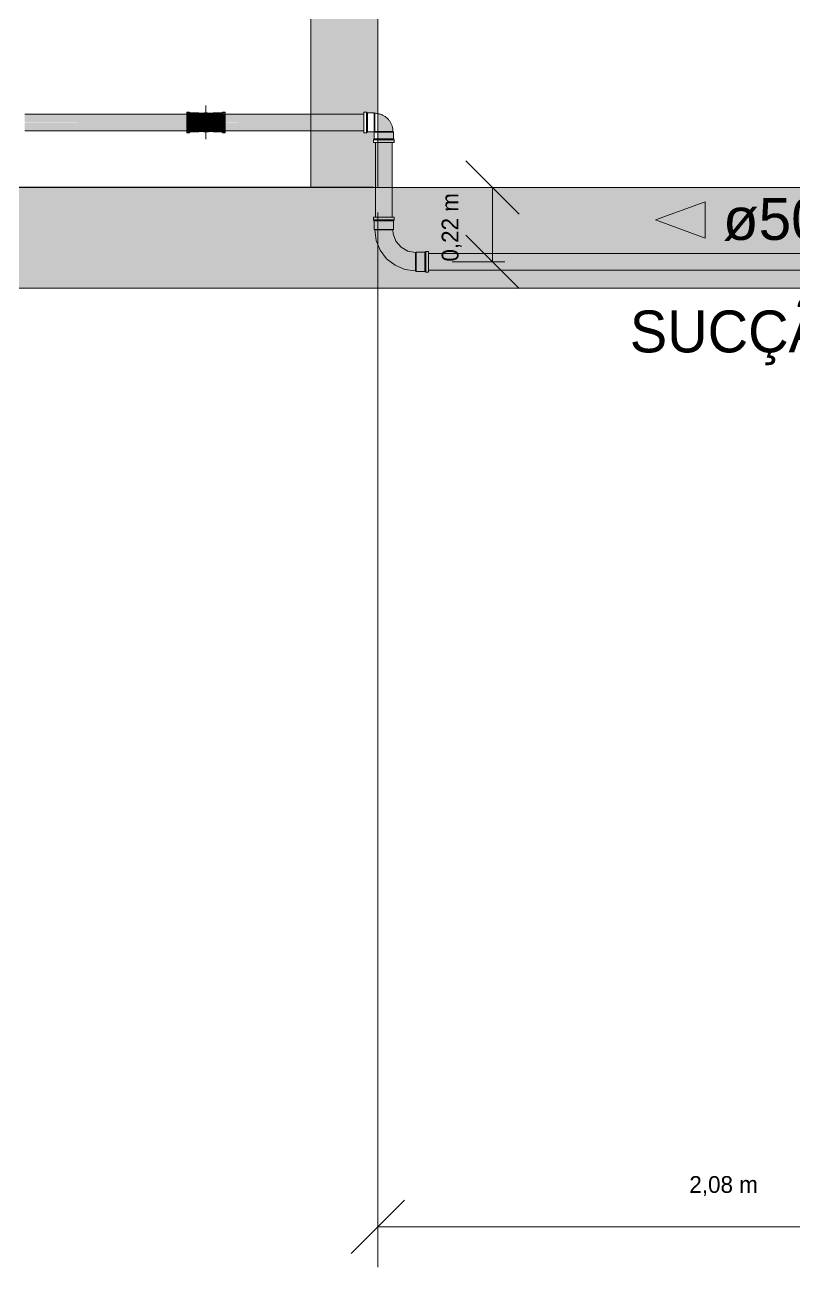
# Model space of a CAD drawing. Header units: metres. Extents: x 147 to 427, y -16 to 162.
# Drawn here: x 184.869 to 187.165, y -3.22 to 0.485 of the extents above; entities that cross this region are included whole.
import ezdxf

# ---------------------------------------------------------------- set-up
doc = ezdxf.new("R2010")
doc.units = ezdxf.units.M
doc.linetypes.add('IMPORT-Dashed _3_', pattern=[0.75, 0.5, -0.25])
doc.layers.add('1053_ARQ_BASE_MATADOURO_dwg', color=7, linetype='Continuous', lineweight=5, true_color=0x767676)
doc.layers.add('A-FLOR', color=7, linetype='Continuous', lineweight=9, true_color=0x007f00)
for name, color, linetype, lineweight in [('A-ANNO-DIMS', 7, 'Continuous', 5), ('A-ANNO-DIMS-50', 7, 'Continuous', 5), ('A-COTAS', 7, 'Continuous', 9), ('A-DETL', 7, 'Continuous', 5), ('A-DETL-GENF', 7, 'Continuous', 5), ('A-PAREDE', 7, 'Continuous', 30), ('A_PROJEÇÃO', 7, 'IMPORT-Dashed _3_', 5), ('G-ANNO-TEXT', 7, 'Continuous', 5), ('LISTAGEM_TEXTO', 7, 'Continuous', 5), ('P-PIPE', 7, 'Continuous', 5), ('P-PIPE-CNTR', 7, 'Continuous', 5), ('P-PIPE-IDEN', 7, 'Continuous', 5)]:
    doc.layers.add(name, color=color, linetype=linetype, lineweight=lineweight)
doc.styles.add('Arial_25', font='arial.ttf', dxfattribs={"height": 0.125})
doc.styles.add('Century Gothic', font='GOTHIC.TTF', dxfattribs={"height": 0.05})
doc.styles.add('Century Gothic_1', font='GOTHIC.TTF', dxfattribs={"height": 0.075})
doc.styles.add('Century Gothic_3', font='GOTHIC.TTF', dxfattribs={"height": 0.125})
doc.dimstyles.new('Setores_1_5', dxfattribs={"dimscale": 0.3048, "dimtxt": 0.078313, "dimasz": 0.520833, "dimexe": 0.393701, "dimexo": 0.246063, "dimgap": 0.287073, "dimtad": 1, "dimrnd": 0.01, "dimzin": 0, "dimdsep": 46, "dimtxsty": 'Century Gothic_1', "dimblk1": 'OBLIQUE', "dimblk2": 'OBLIQUE', "dimsah": 1, "dimcen": 0.09, "dimazin": 0, "dimtfac": 1, "dimtdec": 4, "dimtix": 1, "dimtmove": 0, "dimatfit": 3, "dimfxl": 1, "dimtvp": 1, "dimtolj": 1, "dimtzin": 0, "dimarcsym": 2})
doc.dimstyles.new('Setores_1_mm', dxfattribs={"dimscale": 0.3048, "dimtxt": 0.052208, "dimasz": 0.520833, "dimexe": 0.393701, "dimexo": 0.246063, "dimgap": 0.287073, "dimtad": 1, "dimrnd": 0.01, "dimzin": 0, "dimdsep": 46, "dimtxsty": 'Century Gothic', "dimblk1": 'OBLIQUE', "dimblk2": 'OBLIQUE', "dimsah": 1, "dimcen": 0.09, "dimazin": 0, "dimtfac": 1, "dimtdec": 4, "dimtix": 1, "dimtmove": 0, "dimatfit": 3, "dimfxl": 1, "dimtvp": 1, "dimtolj": 1, "dimtzin": 0, "dimarcsym": 2})
pattern_1 = [(50, (187.6041, 2.196), (0.364365, -0.031877), [0.0381, -0.4191]), (355, (187.6041, 2.196), (-0.070485, 0.382117), [0.03048, -0.33528]), (100.451, (187.6351, 2.193), (0.293886, 0.35023), [0.03238, -0.35618]), (46.184, (187.6041, 2.297), (0.54216, -0.084084), [0.05715, -0.62865]), (96.636, (187.6501, 2.29), (0.474805, 0.494854), [0.04857, -0.53427]), (351.184, (187.6041, 2.297), (0.47481, 0.494846), [0.04572, -0.50292]), (21, (187.6551, 2.272), (0.303226, -0.204528), [0.0381, -0.4191]), (326, (187.6551, 2.272), (0.123607, 0.368379), [0.03048, -0.33528]), (71.451, (187.6811, 2.255), (0.426833, 0.163839), [0.03238, -0.35618]), (37.5, (187.60411, 2.196), (0.0061807, 0.1691082), [0.01676, -0.31445, 0.01676, -0.3236, -0.33655]), (37.5, (187.60411, 2.196), (0.0061807, 0.1691082), [-0.67158, 0.01676, -0.31979]), (7.5, (187.60411, 2.196), (0.1336414, 0.200358), [0.01676, -0.17729, 0.01676, -0.30683, -0.12827]), (7.5, (187.60411, 2.196), (0.1336414, 0.200358), [-0.51765, 0.01676, -0.11151]), (327.5, (187.49111, 2.196), (0.2711816, -0.0114606), [0.01676, -0.11024, 0.01676, -0.37948, -0.52578]), (327.5, (187.49111, 2.196), (0.2711816, -0.0114606), [-0.52324, 0.01676, -0.50902]), (317.5, (187.44011, 2.196), (0.296258, 0.050851), [0.01676, -0.14834, 0.01676, -0.24638, -0.37338]), (317.5, (187.44011, 2.196), (0.296258, 0.050851), [-0.42824, 0.01676, -0.35662])]

# ---------------------------------------------------------------- blocks, each defined once
blk = doc.blocks.new('1053_ARQ_BASE_MATADOURO_dwg_sanitario-4039603-DD')
at = {"layer": 'A_PROJEÇÃO'}
for p, q in [((150.7672, 0), (152.8672, 0)), ((150.7672, 0), (146.9724, 0)), ((146.9724, 0), (150.7672, 0)), ((150.7672, 0), (152.8672, 0))]:
    blk.add_line(p, q, dxfattribs=at)
at = {"layer": 'LISTAGEM_TEXTO'}
for p, q in [((152.8672, 0), (146.9724, 0)), ((146.9724, 0), (152.8672, 0))]:
    blk.add_line(p, q, dxfattribs=at)
blk = doc.blocks.new('1053_ARQ_BASE_MATADOURO_dwg_arq geral tgov-4039641-DD')
at = {"lineweight": 5}
blk.add_line((146.9724, 0), (157.2461, 0), dxfattribs=at)
at = {"layer": 'A-COTAS'}
for p, q in [((146.9724, 0), (152.8047, 0)), ((154.2955, 0), (146.9724, 0)), ((154.1445, 0), (146.9724, 0))]:
    blk.add_line(p, q, dxfattribs=at)
at = {"layer": 'A-PAREDE'}
for p, q in [((150.6427, 0), (147.4427, 0)), ((150.4927, 0), (150.3427, 0))]:
    blk.add_line(p, q, dxfattribs=at)
at = {"layer": 'A-PAREDE', "flags": 128}
blk.add_lwpolyline([(150.3427, 0), (147.7427, 0), (147.5927, 0)], dxfattribs=at)
blk.add_blockref('1053_ARQ_BASE_MATADOURO_dwg_sanitario-4039603-DD', (0, 0))
blk = doc.blocks.new('1053_ARQ_BASE_MATADOURO_dwg-3625622-DD')
blk.add_blockref('1053_ARQ_BASE_MATADOURO_dwg_arq geral tgov-4039641-DD', (0, 0))
blk = doc.blocks.new('AF_Soldavel_Curva 45_90 - Standard-3646028-DD')
at = {"layer": 'P-PIPE', "true_color": 0x69503c}
for points in [[(150.7033, -0.0962), (150.7042, -0.0962), (150.7042, -0.0887), (150.6427, -0.0887), (150.6427, -0.0962), (150.7032, -0.0962)], [(150.667, -0.0992), (150.7024, -0.0988), (150.7042, -0.0962), (150.6427, -0.0962), (150.6448, -0.0992), (150.6655, -0.0992)], [(150.6976, -0.1251), (150.7021, -0.1251), (150.7021, -0.0992), (150.6448, -0.0992), (150.6448, -0.1251), (150.6954, -0.1251)], [(150.7682, -0.2487), (150.7682, -0.1944), (150.7412, -0.1885), (150.7196, -0.1733), (150.7058, -0.1526), (150.7002, -0.1268), (150.6463, -0.1268), (150.6484, -0.1435), (150.6493, -0.1503), (150.6529, -0.1656), (150.6576, -0.1759), (150.6593, -0.1799), (150.6702, -0.199), (150.6982, -0.2262), (150.7266, -0.2409), (150.731, -0.2428), (150.7449, -0.2456), (150.763, -0.2478), (150.768, -0.2486)], [(150.7699, -0.2502), (150.7958, -0.2502), (150.7958, -0.1929), (150.7699, -0.1929), (150.7699, -0.2484)], [(150.7988, -0.2523), (150.7988, -0.1908), (150.7958, -0.1929), (150.7962, -0.2504)], [(150.7988, -0.2523), (150.8063, -0.2523), (150.8063, -0.1908), (150.7988, -0.1908), (150.7988, -0.2512)], [(150.7591, -0.2472), (150.7494, -0.2461), (150.7399, -0.2447), (150.7515, -0.2466), (150.7568, -0.247)]]:
    blk.add_hatch(color=27, dxfattribs=at).paths.add_polyline_path(points)
h = blk.add_hatch(color=27, dxfattribs=at)
h.paths.add_polyline_path([(150.6977, -0.1268), (150.7006, -0.1268), (150.7021, -0.1251), (150.647, -0.1256), (150.6485, -0.1268), (150.6976, -0.1268)])
h.paths.add_polyline_path([(150.647, -0.1268), (150.648, -0.1268), (150.6456, -0.1251), (150.6448, -0.1251), (150.6465, -0.1268)])
h = blk.add_hatch(color=27, dxfattribs=at)
h.paths.add_polyline_path([(150.7699, -0.2215), (150.7699, -0.1929), (150.7682, -0.1946), (150.7682, -0.2215), (150.7699, -0.2215)])
h.paths.add_polyline_path([(150.7699, -0.2502), (150.7699, -0.2215), (150.7682, -0.2215), (150.7682, -0.2487)])
at = {"layer": 'P-PIPE'}
for p, q in [((150.6427, -0.0887), (150.6427, -0.0962)), ((150.7042, -0.0887), (150.6427, -0.0887)), ((150.6427, -0.0962), (150.6448, -0.0992)), ((150.6427, -0.0962), (150.7042, -0.0962)), ((150.6448, -0.0992), (150.6448, -0.1251)), ((150.6448, -0.0992), (150.7021, -0.0992)), ((150.7021, -0.0992), (150.7042, -0.0962)), ((150.7021, -0.1251), (150.7021, -0.0992)), ((150.7042, -0.0962), (150.7042, -0.0887)), ((150.6448, -0.1251), (150.6463, -0.1268)), ((150.6448, -0.1251), (150.7021, -0.1251)), ((150.6463, -0.1268), (150.7006, -0.1268)), ((150.7006, -0.1268), (150.7021, -0.1251)), ((150.7699, -0.1929), (150.7682, -0.1944)), ((150.7682, -0.2487), (150.7682, -0.1944)), ((150.7958, -0.1929), (150.7699, -0.1929)), ((150.7699, -0.2502), (150.7699, -0.1929)), ((150.7988, -0.1908), (150.7958, -0.1929)), ((150.7958, -0.2502), (150.7958, -0.1929)), ((150.8063, -0.1908), (150.7988, -0.1908)), ((150.7988, -0.2523), (150.7988, -0.1908)), ((150.8063, -0.2523), (150.8063, -0.1908)), ((150.7682, -0.2487), (150.7699, -0.2502)), ((150.7699, -0.2502), (150.7958, -0.2502)), ((150.7958, -0.2502), (150.7988, -0.2523)), ((150.7988, -0.2523), (150.8063, -0.2523))]:
    blk.add_line(p, q, dxfattribs=at)
at = {"layer": 'P-PIPE', "flags": 128}
for points in [[(150.6463, -0.1268), (150.6504, -0.1581), (150.6625, -0.1874), (150.6817, -0.2126), (150.7067, -0.232), (150.7358, -0.2443), (150.7672, -0.2486), (150.7682, -0.2487)], [(150.7682, -0.1944), (150.745, -0.1903), (150.7247, -0.1785), (150.7096, -0.1604), (150.7016, -0.1383), (150.7006, -0.1268)]]:
    blk.add_lwpolyline(points, dxfattribs=at)
blk = doc.blocks.new('Joelho 45_90 - Agua Fria_Soldavel - MEP - Tigre - Standard-V83-DD')
at = {"layer": 'P-PIPE', "true_color": 0x69503c}
for points in [[(150.6916, 0.1667), (150.7006, 0.1667), (150.6965, 0.1876), (150.6838, 0.2059), (150.6714, 0.2142), (150.6652, 0.2176), (150.6588, 0.2189), (150.6553, 0.2189), (150.6558, 0.1667), (150.6916, 0.1667)], [(150.6985, 0.165), (150.7021, 0.165), (150.7004, 0.1667), (150.6553, 0.1667), (150.6558, 0.165), (150.6983, 0.165)], [(150.6929, 0.145), (150.7021, 0.145), (150.7021, 0.165), (150.6553, 0.165), (150.6558, 0.145), (150.6916, 0.145)], [(150.6976, 0.142), (150.7042, 0.142), (150.7021, 0.145), (150.6553, 0.1448), (150.6558, 0.142), (150.6974, 0.142)], [(150.6985, 0.1345), (150.7042, 0.1345), (150.7042, 0.142), (150.6553, 0.142), (150.6558, 0.1345), (150.6984, 0.1345)]]:
    blk.add_hatch(color=27, dxfattribs=at).paths.add_polyline_path(points)
at = {"layer": 'P-PIPE'}
for p, q in [((150.6214, 0.2249), (150.6139, 0.2249)), ((150.6139, 0.2249), (150.6139, 0.1634)), ((150.6244, 0.2228), (150.6214, 0.2249)), ((150.6214, 0.1634), (150.6214, 0.2249)), ((150.6444, 0.2228), (150.6244, 0.2228)), ((150.6244, 0.1655), (150.6244, 0.2228)), ((150.6461, 0.2213), (150.6444, 0.2228)), ((150.6444, 0.2228), (150.6444, 0.1655)), ((150.6444, 0.1655), (150.6444, 0.2228)), ((150.6461, 0.167), (150.6461, 0.2213)), ((150.6461, 0.2213), (150.6461, 0.167)), ((150.6139, 0.1634), (150.6214, 0.1634)), ((150.6214, 0.1634), (150.6244, 0.1655)), ((150.6244, 0.1655), (150.6444, 0.1655)), ((150.6444, 0.1655), (150.6461, 0.167)), ((150.6463, 0.1667), (150.6448, 0.165)), ((150.6448, 0.165), (150.7021, 0.165)), ((150.6448, 0.165), (150.6448, 0.145)), ((150.7021, 0.165), (150.6448, 0.165)), ((150.7006, 0.1667), (150.6463, 0.1667)), ((150.6463, 0.1667), (150.7006, 0.1667)), ((150.7021, 0.165), (150.7006, 0.1667)), ((150.7021, 0.145), (150.7021, 0.165)), ((150.6448, 0.145), (150.6427, 0.142)), ((150.6427, 0.142), (150.6427, 0.1345)), ((150.6427, 0.142), (150.7042, 0.142)), ((150.6427, 0.1345), (150.7042, 0.1345)), ((150.6448, 0.145), (150.7021, 0.145)), ((150.7042, 0.142), (150.7021, 0.145)), ((150.7042, 0.1345), (150.7042, 0.142))]:
    blk.add_line(p, q, dxfattribs=at)
at = {"layer": 'P-PIPE', "flags": 128}
for points in [[(150.7006, 0.1667), (150.7006, 0.1689), (150.7004, 0.1711), (150.7002, 0.1732), (150.6999, 0.1754), (150.6995, 0.1775), (150.6991, 0.1797), (150.6985, 0.1818), (150.6978, 0.1839), (150.6971, 0.1859), (150.6963, 0.188), (150.6954, 0.1899), (150.6945, 0.1919), (150.6934, 0.1938), (150.6923, 0.1957), (150.6911, 0.1975), (150.6898, 0.1993), (150.6885, 0.201), (150.6871, 0.2027), (150.6856, 0.2043), (150.6841, 0.2058), (150.6825, 0.2073), (150.6808, 0.2088), (150.6791, 0.2101), (150.6774, 0.2114), (150.6755, 0.2126), (150.6737, 0.2138), (150.6718, 0.2148), (150.6698, 0.2158), (150.6679, 0.2167), (150.6658, 0.2176), (150.6638, 0.2183), (150.6617, 0.219), (150.6596, 0.2196), (150.6575, 0.2201), (150.6553, 0.2205), (150.6532, 0.2208), (150.651, 0.221), (150.6488, 0.2212), (150.6467, 0.2213), (150.6461, 0.2213)], [(150.6461, 0.167), (150.6461, 0.167), (150.6461, 0.167), (150.6461, 0.167), (150.6461, 0.167), (150.6461, 0.167), (150.6461, 0.167), (150.6461, 0.167), (150.6461, 0.1669), (150.6462, 0.1669), (150.6462, 0.1669), (150.6462, 0.1669), (150.6462, 0.1669), (150.6462, 0.1669), (150.6462, 0.1669), (150.6462, 0.1669), (150.6462, 0.1669), (150.6462, 0.1669), (150.6462, 0.1669), (150.6462, 0.1669), (150.6462, 0.1669), (150.6463, 0.1669), (150.6463, 0.1669), (150.6463, 0.1669), (150.6463, 0.1669), (150.6463, 0.1668), (150.6463, 0.1668), (150.6463, 0.1668), (150.6463, 0.1668), (150.6463, 0.1668), (150.6463, 0.1668), (150.6463, 0.1668), (150.6463, 0.1668), (150.6463, 0.1668), (150.6463, 0.1668), (150.6463, 0.1668), (150.6463, 0.1667), (150.6463, 0.1667), (150.6463, 0.1667), (150.6463, 0.1667), (150.6463, 0.1667)]]:
    blk.add_lwpolyline(points, dxfattribs=at)
blk = doc.blocks.new('Te_Reducao - Agua Fria_Soldavel - MEP - Tigre - Standard-V84-DD')
at = {"layer": 'P-PIPE', "true_color": 0x69503c}
for points in [[(150.0853, 0.1941), (150.0928, 0.1941), (150.0928, 0.2244), (150.0853, 0.2244), (150.0853, 0.1969)], [(150.0928, 0.1941), (150.0958, 0.1941), (150.0954, 0.2226), (150.0928, 0.2238), (150.0928, 0.1949)], [(150.1112, 0.1941), (150.1217, 0.1941), (150.1217, 0.2226), (150.0958, 0.2223), (150.0958, 0.1941), (150.1026, 0.1941)], [(150.1508, 0.2212), (150.1474, 0.2224), (150.138, 0.2224), (150.1362, 0.2212), (150.1498, 0.2212)], [(150.1829, 0.1941), (150.1896, 0.1943), (150.1895, 0.2223), (150.1637, 0.2225), (150.1637, 0.1941), (150.1742, 0.1941)], [(150.1896, 0.1941), (150.1926, 0.1944), (150.1926, 0.2244), (150.1896, 0.2223), (150.1896, 0.1943)], [(150.0853, 0.1634), (150.0928, 0.1644), (150.0928, 0.1941), (150.0853, 0.1941), (150.0853, 0.1638)], [(150.0928, 0.1638), (150.0958, 0.1659), (150.0958, 0.1941), (150.0928, 0.1941), (150.0928, 0.1644)], [(150.1217, 0.1656), (150.1213, 0.1941), (150.0958, 0.1941), (150.0958, 0.1659), (150.1186, 0.1657)], [(150.1234, 0.1941), (150.1231, 0.2212), (150.1217, 0.2223), (150.1217, 0.1941)], [(150.1217, 0.1657), (150.1234, 0.1676), (150.1234, 0.1941), (150.1217, 0.1941), (150.1217, 0.1659)], [(150.1427, 0.1941), (150.1424, 0.2212), (150.1234, 0.2208), (150.1235, 0.1941), (150.1394, 0.1941)], [(150.1427, 0.167), (150.1427, 0.1941), (150.1234, 0.1941), (150.1234, 0.1671), (150.1426, 0.167)], [(150.162, 0.1941), (150.162, 0.2212), (150.1427, 0.2209), (150.1428, 0.1941), (150.162, 0.1941)], [(150.1427, 0.167), (150.162, 0.1674), (150.1619, 0.1941), (150.1427, 0.1941), (150.1427, 0.1673)], [(150.1637, 0.1941), (150.1635, 0.2223), (150.162, 0.2206), (150.162, 0.1941)], [(150.1637, 0.1657), (150.1637, 0.1941), (150.162, 0.194), (150.1623, 0.167), (150.1635, 0.1659)], [(150.1637, 0.1656), (150.1896, 0.1659), (150.1896, 0.1941), (150.1637, 0.1941), (150.1637, 0.1657)], [(150.1926, 0.1638), (150.1926, 0.1941), (150.1896, 0.1939), (150.19, 0.1657)], [(150.2001, 0.1634), (150.2001, 0.1941), (150.1926, 0.1939), (150.1926, 0.1638)], [(150.138, 0.1658), (150.1474, 0.1658), (150.1492, 0.167), (150.1357, 0.1667), (150.137, 0.1662)], [(150.1477, 0.1659), (150.1498, 0.1661), (150.1498, 0.1661), (150.1492, 0.1664)]]:
    blk.add_hatch(color=27, dxfattribs=at).paths.add_polyline_path(points)
h = blk.add_hatch(color=27, dxfattribs=at)
h.paths.add_polyline_path([(150.1337, 0.2212), (150.1363, 0.2218), (150.1338, 0.2212)])
h.paths.add_polyline_path([(150.1379, 0.2223), (150.1395, 0.2224), (150.1377, 0.2223)])
h = blk.add_hatch(color=27, dxfattribs=at)
h.paths.add_polyline_path([(150.2001, 0.1941), (150.2001, 0.2207), (150.1926, 0.2206), (150.1926, 0.1941)])
h.paths.add_polyline_path([(150.1926, 0.2207), (150.2001, 0.2208), (150.2001, 0.2249), (150.1926, 0.2238), (150.1926, 0.2207)])
at = {"layer": 'P-PIPE'}
for p, q in [((150.0928, 0.2249), (150.0853, 0.2249)), ((150.0853, 0.2249), (150.0853, 0.1941)), ((150.0958, 0.2228), (150.0928, 0.2249)), ((150.0928, 0.1941), (150.0928, 0.2249)), ((150.1217, 0.2228), (150.0958, 0.2228)), ((150.0958, 0.1941), (150.0958, 0.2228)), ((150.1234, 0.2213), (150.1217, 0.2228)), ((150.1217, 0.1941), (150.1217, 0.2228)), ((150.1637, 0.2228), (150.162, 0.2213)), ((150.1896, 0.2228), (150.1637, 0.2228)), ((150.1637, 0.2228), (150.1637, 0.1941)), ((150.1926, 0.2249), (150.1896, 0.2228)), ((150.1896, 0.2228), (150.1896, 0.1941)), ((150.2001, 0.2249), (150.1926, 0.2249)), ((150.1926, 0.2249), (150.1926, 0.1941)), ((150.2001, 0.1941), (150.2001, 0.2249)), ((150.0853, 0.1941), (150.0853, 0.1634)), ((150.0928, 0.1634), (150.0928, 0.1941)), ((150.0958, 0.1655), (150.0958, 0.1941)), ((150.1217, 0.1655), (150.1217, 0.1941)), ((150.1427, 0.2213), (150.1234, 0.2213)), ((150.1234, 0.2212), (150.1234, 0.2213)), ((150.1234, 0.1941), (150.1234, 0.2209)), ((150.1234, 0.1673), (150.1234, 0.1941)), ((150.162, 0.2213), (150.1427, 0.2213)), ((150.162, 0.2213), (150.162, 0.2212)), ((150.162, 0.2209), (150.162, 0.1941)), ((150.162, 0.1941), (150.162, 0.1673)), ((150.1637, 0.1941), (150.1637, 0.1655)), ((150.1896, 0.1941), (150.1896, 0.1655)), ((150.1926, 0.1941), (150.1926, 0.1634)), ((150.2001, 0.1634), (150.2001, 0.1941)), ((150.0853, 0.1634), (150.0928, 0.1634)), ((150.0928, 0.1634), (150.0958, 0.1655)), ((150.0958, 0.1655), (150.1217, 0.1655)), ((150.1217, 0.1655), (150.1234, 0.167)), ((150.1234, 0.167), (150.1234, 0.1671)), ((150.1234, 0.167), (150.1427, 0.167)), ((150.1427, 0.167), (150.162, 0.167)), ((150.162, 0.1671), (150.162, 0.167)), ((150.162, 0.167), (150.1637, 0.1655)), ((150.1637, 0.1655), (150.1896, 0.1655)), ((150.1896, 0.1655), (150.1926, 0.1634)), ((150.1926, 0.1634), (150.2001, 0.1634))]:
    blk.add_line(p, q, dxfattribs=at)
for radius, start, end in [(0.0286, 73.2787, 106.7213), (0.0287, 100, 104.5471), (0.0271, 89.8673, 90), (0.0286, 75.3992, 80), (0.0286, 253.2787, 286.7213), (0.0286, 255.4529, 260), (0.0271, 270, 270.1327), (0.0286, 280, 284.6008)]:
    blk.add_arc((150.1427, 0.1941), radius, start, end, dxfattribs=at)
blk = doc.blocks.new('DIMBLOCK52-DD')
at = {"layer": 'A-ANNO-DIMS-50', "lineweight": 25}
for p, q in [((181.9251, 4.9), (181.8457, 4.9794)), ((181.9251, 4.9), (182.0045, 4.8206)), ((181.9251, 0), (181.8457, 0.0794)), ((181.9251, 0), (182.0045, -0.0794))]:
    blk.add_line(p, q, dxfattribs=at)
at = {"layer": 'A-ANNO-DIMS-50'}
for p, q in [((181.9251, 4.9), (181.8051, 4.9)), ((181.9251, 4.9), (181.9251, 0)), ((181.9251, 4.9), (182.9388, 4.9)), ((181.9251, 0), (181.8051, 0)), ((181.9251, 0), (185.9593, 0))]:
    blk.add_line(p, q, dxfattribs=at)
at = {"layer": 'A-ANNO-DIMS-50', "color": 0, "insert": (181.7415, 2.2847), "char_height": 0.075, "width": 0.396784, "attachment_point": 1, "rotation": 90, "line_spacing_factor": 0.984502, "style": 'Century Gothic_1'}
blk.add_mtext('4,90 m', dxfattribs=at)
blk = doc.blocks.new('_Oblique')
at = {"color": 0, "linetype": 'ByBlock', "lineweight": -2}
blk.add_line((-0.5, -0.5), (0.5, 0.5), dxfattribs=at)
blk = doc.blocks.new('Anotacao_Tuboseta - Fluxo 2-2612755-DD')
at = {"layer": 'P-PIPE-IDEN'}
blk.add_hatch(color=256, dxfattribs=at).paths.add_polyline_path([(151.6325, -0.151), (151.4838, -0.0969), (151.6325, -0.0428)])
for p, q in [((151.6325, -0.0428), (151.4838, -0.0969)), ((151.6325, -0.151), (151.6325, -0.0428)), ((151.4838, -0.0969), (151.6325, -0.151))]:
    blk.add_line(p, q, dxfattribs=at)
blk = doc.blocks.new('DIMBLOCK72-DD')
at = {"layer": 'A-ANNO-DIMS-50'}
for p, q in [((185.9224, -3.1004), (185.9224, -0.075)), ((188.002, -3.1004), (188.002, -2.825)), ((185.9224, -3.1004), (188.002, -3.1004)), ((185.9224, -3.1004), (185.9224, -3.2204)), ((188.002, -3.1004), (188.002, -3.2204))]:
    blk.add_line(p, q, dxfattribs=at)
at = {"layer": 'A-ANNO-DIMS-50', "lineweight": 25}
for p, q in [((185.9224, -3.1004), (186.0017, -3.021)), ((188.002, -3.1004), (188.0814, -3.021)), ((185.9224, -3.1004), (185.843, -3.1798)), ((188.002, -3.1004), (187.9226, -3.1798))]:
    blk.add_line(p, q, dxfattribs=at)
at = {"layer": 'A-ANNO-DIMS-50', "color": 0, "insert": (186.852, -2.9488), "char_height": 0.05, "width": 0.264523, "attachment_point": 1, "line_spacing_factor": 0.984502, "style": 'Century Gothic'}
blk.add_mtext('2,08 m', dxfattribs=at)
blk = doc.blocks.new('DIMBLOCK73-DD')
at = {"layer": 'A-ANNO-DIMS-50', "lineweight": 25}
for p, q in [((186.2646, 0), (186.1852, 0.0794)), ((186.2646, 0), (186.3439, -0.0794)), ((186.2646, -0.2215), (186.1852, -0.1421)), ((186.2646, -0.2215), (186.3439, -0.3009))]:
    blk.add_line(p, q, dxfattribs=at)
at = {"layer": 'A-ANNO-DIMS-50'}
for p, q in [((186.2646, 0), (186.1446, 0)), ((186.2646, 0), (186.2646, -0.2215)), ((186.2646, 0), (186.3018, 0)), ((186.2646, -0.2215), (186.1446, -0.2215)), ((186.2646, -0.2215), (186.3018, -0.2215))]:
    blk.add_line(p, q, dxfattribs=at)
at = {"layer": 'A-ANNO-DIMS-50', "color": 0, "insert": (186.113, -0.221), "char_height": 0.05, "width": 0.264523, "attachment_point": 1, "rotation": 90, "line_spacing_factor": 0.984502, "style": 'Century Gothic'}
blk.add_mtext('0,22 m', dxfattribs=at)

msp = doc.modelspace()

# ---------------------------------------------------------------- hatches: boundary and pattern name
at = {"layer": 'A-DETL-GENF', "true_color": 0x808080}
h = msp.add_hatch(dxfattribs=at)
h.set_pattern_fill('FP_3', color=8, style=0, pattern_type=2)
h.set_pattern_definition(pattern_1)
h.paths.add_polyline_path([(188.0185, -2.6), (188.3434, -2.6), (188.202, -2.4586), (188.202, -2.5), (188.002, -2.5), (188.002, -2.6)])
h.paths.add_polyline_path([(191.8991, -2.6), (192.002, -2.6), (192.002, -2.5), (191.802, -2.5), (191.802, -2.4586), (191.6606, -2.6), (191.802, -2.6)])
h.paths.add_polyline_path([(182.7224, 0), (182.9224, 0), (182.9224, 3.45), (182.7224, 3.45), (182.7224, 0.834)])
h.paths.add_polyline_path([(185.7224, 0), (185.9156, 0), (185.9156, 0.1345), (185.9098, 0.1345), (185.9098, 0.142), (185.9119, 0.145), (185.9123, 0.1655), (185.9134, 0.1667), (185.9139, 0.1672), (185.9132, 0.1672), (185.9127, 0.1665), (185.9115, 0.1655), (185.8911, 0.1652), (185.8885, 0.1634), (185.881, 0.1634), (185.881, 0.1691), (185.7224, 0.1691)])
h.paths.add_polyline_path([(185.8756, 0.2191), (185.881, 0.2191), (185.881, 0.2249), (185.8885, 0.2249), (185.8915, 0.2228), (185.9115, 0.2228), (185.9132, 0.2213), (185.9224, 0.2199), (185.9224, 3.5557), (185.7224, 3.5557), (185.7224, 3.55), (185.9098, 3.55), (185.9098, 3.45), (185.7224, 3.45), (185.7224, 0.2191), (185.8513, 0.2191)])
h.paths.add_polyline_path([(182.9192, 3.55), (182.9224, 3.55), (182.9224, 4.75), (182.7224, 4.75), (182.7224, 3.55), (182.916, 3.55)])
h.paths.add_polyline_path([(185.7711, 3.6057), (185.9224, 3.6057), (185.9224, 4.75), (185.7224, 4.75), (185.7224, 3.6057), (185.7323, 3.6057)])
h.paths.add_polyline_path([(182.9224, 4.9), (183.0138, 4.9), (182.8724, 5.0414), (182.8724, 4.9), (182.8966, 4.9)])
h.paths.add_polyline_path([(185.631, 4.9), (185.7724, 4.9), (185.7724, 5.0414), (185.7224, 4.9914)])
h.paths.add_polyline_path([(185.916, 6.5), (185.9224, 6.5), (185.9224, 6.6), (185.9098, 6.6), (185.9098, 6.5), (185.9128, 6.5)])
h = msp.add_hatch(dxfattribs=at)
h.set_pattern_fill('FP_3', color=8, style=0, pattern_type=2)
h.set_pattern_definition(pattern_1)
h.paths.add_polyline_path([(185.9189, 0.1345), (185.9224, 0.1345), (185.9224, 0.2194), (185.9125, 0.2219), (185.9115, 0.2228), (185.8911, 0.223), (185.8885, 0.2249), (185.881, 0.2249), (185.881, 0.1634), (185.8885, 0.1634), (185.8915, 0.1655), (185.9119, 0.1659), (185.9132, 0.1672), (185.9132, 0.1679), (185.9144, 0.1667), (185.9132, 0.1664), (185.9119, 0.165), (185.9117, 0.1447), (185.9098, 0.142), (185.9098, 0.1345), (185.9188, 0.1345)])
h.paths.add_polyline_path([(185.9098, 6.2693), (185.9182, 6.2703), (185.9203, 6.2718), (185.9224, 6.272), (185.9224, 6.3283), (185.9197, 6.3287), (185.9173, 6.3303), (185.9098, 6.3303), (185.9098, 6.2697)])
at = {"layer": 'A-FLOR', "true_color": 0x80838b}
h = msp.add_hatch(color=252, dxfattribs=at)
h.paths.add_polyline_path([(184.0392, -0.3), (184.2791, -0.3), (184.2801, -0.292), (184.2827, -0.2843), (184.2822, -0.272), (184.2812, -0.2709), (184.2812, -0.2503), (184.2795, -0.2479), (184.2795, -0.2404), (184.2848, -0.2404), (184.2848, 0), (184.0348, 0), (184.0348, -0.2505), (184.037, -0.2508), (184.0395, -0.252), (184.0407, -0.254), (184.0359, -0.2575), (184.0363, -0.2696), (184.0372, -0.2696), (184.0372, -0.2875), (184.0392, -0.2907), (184.0392, -0.2984)])
h.paths.add_polyline_path([(183.9804, -0.3), (183.9805, -0.2903), (183.9826, -0.2866), (183.9824, -0.2728), (183.9827, -0.2696), (183.9838, -0.2696), (183.9834, -0.2573), (183.98, -0.2557), (183.9789, -0.254), (183.9804, -0.2514), (183.9848, -0.2497), (183.9848, 0), (182.7098, 0), (182.7098, -0.3), (183.9797, -0.3)])
h.paths.add_polyline_path([(184.6392, -0.3), (188.002, -0.3), (188.002, -0.2465), (186.0734, -0.2465), (186.0734, -0.2523), (186.0659, -0.2523), (186.0629, -0.2502), (186.037, -0.2502), (186.0351, -0.2486), (186.0183, -0.2465), (186.0115, -0.2456), (185.9963, -0.2421), (185.9777, -0.2331), (185.9637, -0.2254), (185.9363, -0.1976), (185.9235, -0.1734), (185.9194, -0.1644), (185.9155, -0.1435), (185.9137, -0.1282), (185.9128, -0.126), (185.9119, -0.1251), (185.9117, -0.0988), (185.9098, -0.0962), (185.9098, -0.0887), (185.9156, -0.0887), (185.9156, 0), (184.6348, 0), (184.6348, -0.2505), (184.637, -0.2508), (184.6395, -0.252), (184.6407, -0.254), (184.6359, -0.2575), (184.6363, -0.2696), (184.6372, -0.2696), (184.6372, -0.2875), (184.6392, -0.2907), (184.6392, -0.2984)])
h.paths.add_polyline_path([(184.5804, -0.3), (184.5805, -0.2903), (184.5826, -0.2866), (184.5824, -0.2728), (184.5827, -0.2696), (184.5838, -0.2696), (184.5834, -0.2573), (184.58, -0.2557), (184.5789, -0.254), (184.5804, -0.2514), (184.5848, -0.2497), (184.5848, 0), (184.3348, 0), (184.3348, -0.2404), (184.3406, -0.2404), (184.3395, -0.2487), (184.338, -0.2509), (184.338, -0.2714), (184.337, -0.2728), (184.3375, -0.2871), (184.3395, -0.292), (184.3406, -0.3), (184.5797, -0.3)])
h.paths.add_polyline_path([(186.0921, -0.1965), (188.002, -0.1965), (188.002, 0), (185.9656, 0), (185.9656, -0.0887), (185.9713, -0.0887), (185.9713, -0.0962), (185.9692, -0.0992), (185.9692, -0.1251), (185.9677, -0.1268), (185.9729, -0.1527), (185.988, -0.1746), (185.9914, -0.1771), (186.0104, -0.1894), (186.0353, -0.1944), (186.037, -0.1929), (186.0633, -0.1926), (186.0659, -0.1908), (186.0734, -0.1908), (186.0734, -0.1965)])
at = {"layer": 'P-PIPE', "true_color": 0x00ffff}
for points in [[(185.3524, 0.1941), (185.3524, 0.2191), (184.8694, 0.2189), (184.8694, 0.1941), (185.3296, 0.1941)], [(184.8694, 0.1691), (185.3524, 0.1693), (185.3524, 0.1941), (184.8694, 0.1937), (184.8694, 0.1693)], [(185.881, 0.1941), (185.881, 0.2191), (185.4672, 0.2189), (185.4672, 0.1941), (185.8513, 0.1941)], [(185.4672, 0.1691), (185.881, 0.1692), (185.881, 0.1941), (185.4672, 0.1938), (185.4672, 0.1693)], [(185.9161, -0.0887), (185.9406, -0.0887), (185.9406, 0.1345), (185.9156, 0.1345), (185.9157, -0.0887)], [(185.9656, -0.0887), (185.965, 0.1345), (185.9406, 0.1345), (185.9406, -0.0887), (185.965, -0.0887)], [(188.2299, -0.2215), (188.2299, -0.1965), (186.0734, -0.1971), (186.0734, -0.2215), (188.2191, -0.2215)], [(186.0734, -0.2465), (188.2299, -0.2459), (188.2299, -0.2215), (186.0734, -0.2216), (186.0734, -0.2459)]]:
    msp.add_hatch(color=4, dxfattribs=at).paths.add_polyline_path(points)

# ---------------------------------------------------------------- linework, layer by layer
at = {"layer": 'A-DETL'}
for p, q in [((185.9224, 0), (185.9224, 6.6)), ((185.7224, 3.45), (185.7224, 0)), ((185.7224, 0), (185.9224, 0))]:
    msp.add_line(p, q, dxfattribs=at)
at = {"layer": 'A-FLOR', "color": 9, "true_color": 0xaad4aa}
for p, q in [((188.002, 0), (182.7098, 0)), ((182.7098, -0.3), (188.002, -0.3))]:
    msp.add_line(p, q, dxfattribs=at)
at = {"layer": 'P-PIPE'}
for p, q in [((185.3524, 0.2191), (184.8694, 0.2191)), ((185.881, 0.2191), (185.4672, 0.2191)), ((184.8694, 0.1691), (185.3524, 0.1691)), ((185.4672, 0.1691), (185.881, 0.1691)), ((185.9156, 0.1345), (185.9156, -0.0887)), ((185.9656, -0.0887), (185.9656, 0.1345)), ((188.2299, -0.1965), (186.0734, -0.1965)), ((186.0734, -0.2465), (188.2299, -0.2465))]:
    msp.add_line(p, q, dxfattribs=at)
at = {"layer": 'P-PIPE-CNTR', "color": 4, "lineweight": 15, "true_color": 0x00ffff}
for p, q in [((185.4098, 0.1441), (185.4098, 0.2441)), ((185.3598, 0.1941), (185.4598, 0.1941))]:
    msp.add_line(p, q, dxfattribs=at)

# ---------------------------------------------------------------- block references
at = {"layer": '1053_ARQ_BASE_MATADOURO_dwg', "color": 7}
msp.add_blockref('1053_ARQ_BASE_MATADOURO_dwg-3625622-DD', (35.2671, 0), dxfattribs=at)
at = {"layer": 'P-PIPE'}
for name in ['Te_Reducao - Agua Fria_Soldavel - MEP - Tigre - Standard-V84-DD', 'Joelho 45_90 - Agua Fria_Soldavel - MEP - Tigre - Standard-V83-DD', 'AF_Soldavel_Curva 45_90 - Standard-3646028-DD']:
    msp.add_blockref(name, (35.2671, 0), dxfattribs=at)
at = {"layer": 'P-PIPE-IDEN'}
msp.add_blockref('Anotacao_Tuboseta - Fluxo 2-2612755-DD', (35.2671, 0), dxfattribs=at)

# ---------------------------------------------------------------- texts
at = {"layer": 'P-PIPE-IDEN', "insert": (186.952, -0.0314), "char_height": 0.125, "width": 0.360759, "attachment_point": 1, "style": 'Arial_25'}
msp.add_mtext('ø50', dxfattribs=at)

# ---------------------------------------------------------------- dimensions: what is measured, and where the dimension line sits
at = {"layer": 'A-ANNO-DIMS'}
for base, p1, p2, dimstyle, override, picture, middle in [((181.9251, 0), (183.0138, 4.9), (186.0343, 0), 'Setores_1_5', {"dimpost": '<>', "dimfxl": 5.756181}, 'DIMBLOCK52-DD', (181.7982, 2.45)), ((186.2646, -0.2215), (186.3768, 0), (186.3768, -0.2215), 'Setores_1_mm', {"dimpost": '<>', "dimfxl": 0.2215}, 'DIMBLOCK73-DD', (186.1508, -0.1108))]:
    dim = msp.add_linear_dim(base=base, p1=p1, p2=p2, angle=90, dimstyle=dimstyle, override=override, dxfattribs=at)
    dim.commit()
    dim.dimension.update_dxf_attribs({"geometry": picture, "text_midpoint": middle})

# ---------------------------------------------------------------- next in the draw order: texts
at = {"layer": 'G-ANNO-TEXT', "insert": (186.6744, -0.3669), "char_height": 0.125, "width": 0.925949, "attachment_point": 1, "style": 'Century Gothic_3', "bg_fill": 3, "box_fill_scale": 1.25, "bg_fill_color": 256, "bg_fill_true_color": 13158600, "bg_fill_transparency": 0}
msp.add_mtext('SUCÇÃO', dxfattribs=at)

# ---------------------------------------------------------------- next in the draw order: dimensions: what is measured, and where the dimension line sits
at = {"layer": 'A-ANNO-DIMS'}
dim = msp.add_linear_dim(base=(188.002, -3.1004), p1=(185.9224, 0), p2=(188.002, -2.75), dimstyle='Setores_1_mm', override={"dimpost": '<>', "dimfxl": 3.4478}, dxfattribs=at)
dim.commit()
dim.dimension.update_dxf_attribs({"geometry": 'DIMBLOCK72-DD', "text_midpoint": (186.9622, -2.9866)})

doc.saveas('drawing.dxf')
